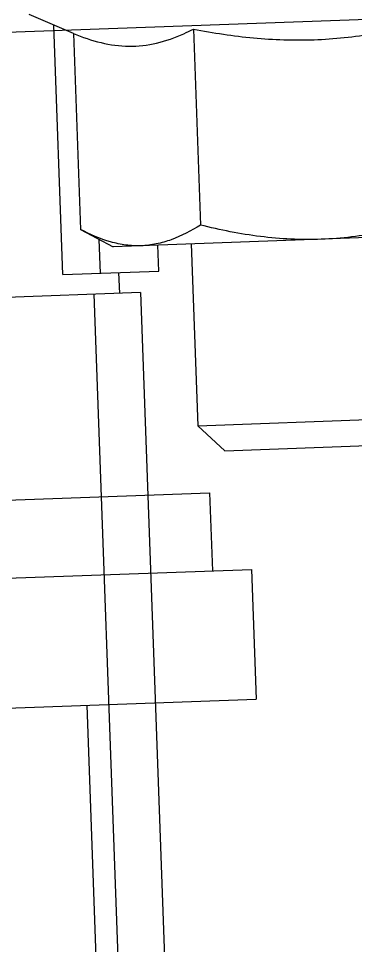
# Model space of a CAD drawing. Header units: millimetres. Extents: x 8884 to 18446, y 10737 to 16556.
# Drawn here: x 11247.662 to 11247.985, y 15462.355 to 15463.247 of the extents above; entities that cross this region are included whole.
import ezdxf

# ---------------------------------------------------------------- set-up
doc = ezdxf.new("R2010")
doc.units = ezdxf.units.MM
doc.layers.add('ENSAMBLES', color=7, linetype='Continuous')
doc.layers.add('FEATURES', color=7, linetype='Continuous')

msp = doc.modelspace()

# ---------------------------------------------------------------- linework, layer by layer
at = {"color": 252, "linetype": 'Continuous'}
for p, q in [((11247.1955, 15463.21742, 84.48697), (11248.69453, 15463.27133, 84.48697)), ((11247.71434, 15463.23275, 84.48697), (11247.67183, 15463.25074, 84.48697)), ((11247.82974, 15463.2369, 84.48697), (11247.83652, 15463.04822, 84.48697)), ((11247.71434, 15463.23275, 84.48697), (11247.72113, 15463.04407, 84.48697)), ((11247.72113, 15463.04407, 84.48697), (11247.75269, 15463.02733, 84.48697)), ((11248.15243, 15463.04171, 84.48697), (11247.75269, 15463.02733, 84.48697)), ((11247.82764, 15463.03003, 84.48697), (11247.83393, 15462.85514, 84.48697)), ((11247.83393, 15462.85514, 84.48697), (11248.08377, 15462.86412, 84.48697)), ((11247.83393, 15462.85514, 84.48697), (11247.85981, 15462.83105, 84.48697)), ((11247.85982, 15462.83105, 84.48697), (11248.05968, 15462.83824, 84.48697)), ((11247.21167, 15462.76771, 84.48697), (11247.84531, 15462.7905, 84.48697)), ((11247.84531, 15462.7905, 84.48697), (11247.848, 15462.71555, 84.48697)), ((11247.21437, 15462.69276, 84.48697), (11247.88567, 15462.71691, 84.48697)), ((11247.88567, 15462.71691, 84.48697), (11247.89016, 15462.59199, 84.48697)), ((11247.21886, 15462.56784, 84.48697), (11247.89016, 15462.59199, 84.48697)), ((11247.74195, 15462.1864, 84.48697), (11247.72758, 15462.58614, 84.48697))]:
    msp.add_line(p, q, dxfattribs=at)
msp.add_arc((11247.73782, 15463.41648, 84.48697), 0.20175, 294.15241, 297.10515, dxfattribs=at)
for points, start_tangent, end_tangent in [([(11247.82974, 15463.2369, 84.48697), (11247.88741, 15463.2284, 84.48697), (11247.94565, 15463.22663, 84.48697)], (0.981411, -0.191916), (0.999354, 0.03594)), ([(11247.94565, 15463.22663, 84.48697), (11248.00362, 15463.23258, 84.48697), (11248.06053, 15463.2452, 84.48697)], (0.999354, 0.03594), (0.96509, 0.261918)), ([(11247.71434, 15463.23275, 84.48697), (11247.74093, 15463.22378, 84.48697), (11247.76768, 15463.22034, 84.48697), (11247.79427, 15463.22338, 84.48697), (11247.82037, 15463.2324, 84.48697)], (0.920911, -0.389773), (0.912788, 0.408433)), ([(11248.06732, 15463.05652, 84.48697), (11248.01071, 15463.04143, 84.48697), (11247.95256, 15463.03452, 84.48697)], (-0.95018, -0.311701), (-0.999354, -0.03594)), ([(11247.77947, 15463.02829, 84.48697), (11247.7648, 15463.029, 84.48697), (11247.75013, 15463.03206, 84.48697), (11247.72113, 15463.04407, 84.48697)], (-0.999354, -0.03594), (-0.883436, 0.468552)), ([(11247.83652, 15463.04822, 84.48697), (11247.80846, 15463.03415, 84.48697), (11247.79405, 15463.03005, 84.48697), (11247.77947, 15463.02829, 84.48697)], (-0.847496, -0.530802), (-0.999354, -0.03594)), ([(11247.95256, 15463.03452, 84.48697), (11247.89407, 15463.03723, 84.48697), (11247.83652, 15463.04822, 84.48697)], (-0.999354, -0.03594), (-0.970116, 0.242641))]:
    msp.add_spline(points, degree=3, dxfattribs=dict(at, start_tangent=start_tangent, end_tangent=end_tangent))
at = {"layer": 'ENSAMBLES', "color": 252, "linetype": 'Continuous'}
for p, q in [((11247.70405, 15463.00057, 84.48697), (11247.69541, 15463.24076, 84.48697)), ((11247.74035, 15463.00187, 84.48697), (11247.73917, 15463.0345, 84.48697)), ((11247.79638, 15463.00389, 84.48697), (11247.79548, 15463.02887, 84.48697)), ((11247.70405, 15463.00057, 84.48697), (11247.79638, 15463.00389, 84.48697)), ((11247.75781, 15463.0025, 84.48697), (11247.75853, 15462.98251, 84.48697))]:
    msp.add_line(p, q, dxfattribs=at)
at = {"layer": 'FEATURES', "color": 252, "linetype": 'Continuous'}
for p, q in [((11247.77895, 15462.98325, 84.48697), (11247.55295, 15462.97512, 84.48697)), ((11247.76228, 15462.20715, 84.48697), (11247.73443, 15462.98165, 84.48697)), ((11247.77895, 15462.98325, 84.48697), (11247.8068, 15462.20875, 84.48697))]:
    msp.add_line(p, q, dxfattribs=at)

doc.saveas('drawing.dxf')
